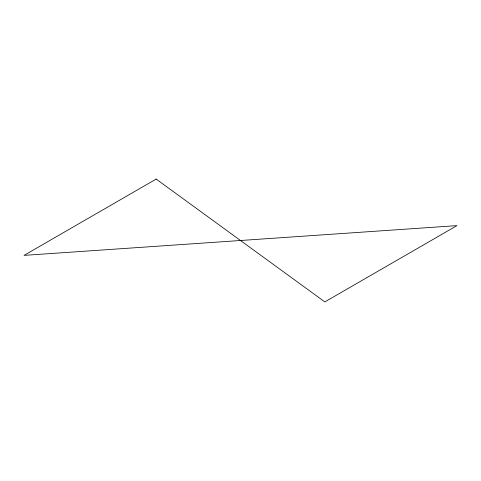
<?xml version="1.0" encoding="UTF-8"?>
<svg xmlns="http://www.w3.org/2000/svg" width="481" height="481" viewBox="0 0 481 481"><rect width="100%" height="100%" fill="white"/><g stroke="black" fill="none" stroke-linecap="round" stroke-linejoin="round"><path stroke-width="0.72" d="M156.163 179.094L24.05 255.375L456.95 225.625L324.837 301.906L156.163 179.094"/></g></svg>
